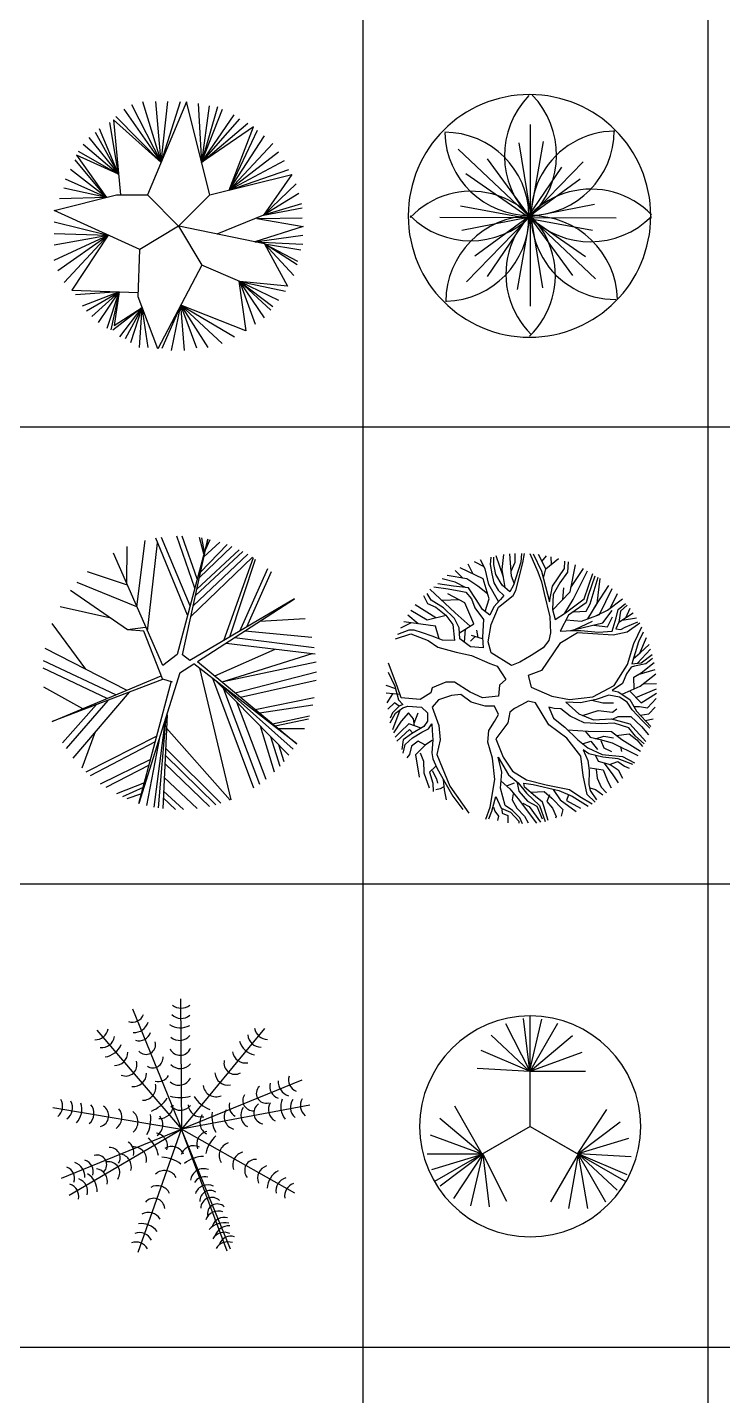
# Model space of a CAD drawing. Header units: inches. Extents: x 7658 to 73799, y 48 to 40262.
# Drawn here: x 19835 to 24008, y 25311 to 33521 of the extents above; entities that cross this region are included whole.
import ezdxf

# ---------------------------------------------------------------- set-up
doc = ezdxf.new("R2010")
doc.units = ezdxf.units.IN
doc.layers.add('www.cad-blocks.net', color=7, linetype='Continuous')

# ---------------------------------------------------------------- blocks, each defined once
blk = doc.blocks.new('A$C516926BB')
for p, q in [((10.4622, 38.5194), (10.4622, 0)), ((12.5317, 38.5194), (12.5317, 0)), ((0, 30.4302), (62.4121, 30.4302)), ((0, 27.6876), (62.4121, 27.6876)), ((0, 24.9084), (62.4121, 24.9084))]:
    blk.add_line(p, q)
blk = doc.blocks.new('A$C2DA70ACD')
at = {"color": 0}
for p, q in [((0.5298, 1.4943), (0.6414, 1.128)), ((0.7938, 1.4928), (0.5604, 0.9339)), ((0.6414, 1.128), (0.6099, 1.4943)), ((0.6414, 1.128), (0.6816, 1.4943)), ((0.6414, 1.128), (0.7589, 1.4943)), ((0.9339, 0.9339), (0.7938, 1.4928)), ((0.8648, 1.482), (0.8853, 1.128)), ((0.3694, 1.4053), (0.6414, 1.128)), ((0.4181, 1.4482), (0.6414, 1.128)), ((0.4639, 1.4759), (0.6414, 1.128)), ((0.9307, 1.4697), (0.8853, 1.128)), ((0.9794, 1.4636), (0.8853, 1.128)), ((0.8853, 1.128), (1.0109, 1.4482)), ((0.8853, 1.128), (1.0796, 1.4145)), ((0.3867, 1.058), (0.272, 1.3316)), ((0.3867, 1.058), (0.335, 1.3685)), ((0.3567, 1.3842), (0.398, 0.9339)), ((0.6414, 1.128), (0.3567, 1.3842)), ((0.8853, 1.128), (1.114, 1.3899)), ((0.8853, 1.128), (1.1627, 1.3654)), ((1.1973, 1.3435), (0.8853, 1.128)), ((1.051, 0.9633), (1.1973, 1.3435)), ((1.051, 0.9633), (1.22, 1.3225)), ((0.1746, 1.2396), (0.3867, 1.058)), ((0.209, 1.2795), (0.3867, 1.058)), ((0.2463, 1.3101), (0.3867, 1.058)), ((1.051, 0.9633), (1.2629, 1.2887)), ((1.3116, 1.2427), (1.051, 0.9633)), ((0.1337, 1.1736), (0.3145, 0.9192)), ((0.3867, 1.058), (0.1337, 1.1736)), ((0.1432, 1.1966), (0.3867, 1.058)), ((1.346, 1.1905), (1.051, 0.9633)), ((0.3145, 0.9192), (0.0973, 1.0862)), ((0.3145, 0.9192), (0.126, 1.1444)), ((1.3803, 1.1383), (1.051, 0.9633)), ((1.051, 0.9633), (1.409, 1.0862)), ((0.3145, 0.9192), (0.0687, 1.0279)), ((0.9339, 0.9339), (1.4268, 1.0575)), ((1.4268, 1.0575), (1.2572, 0.8131)), ((1.4519, 1.0003), (1.2572, 0.8131)), ((0, 0.8405), (0.3736, 0.9339)), ((0.3145, 0.9192), (0.0315, 0.9113)), ((0.3145, 0.9192), (0.0572, 0.9757)), ((0.3736, 0.9339), (0.5604, 0.9339)), ((0.5604, 0.9339), (0.7472, 0.7472)), ((0.7472, 0.7472), (0.9339, 0.9339)), ((1.4691, 0.942), (1.2572, 0.8131)), ((0.5137, 0.6071), (0, 0.8405)), ((1.4835, 0.8806), (1.2572, 0.8131)), ((1.2572, 0.8131), (1.4892, 0.8561)), ((0, 0.7732), (0.3247, 0.6929)), ((0.7472, 0.7472), (0.5137, 0.6071)), ((0.7472, 0.7472), (0.8872, 0.5137)), ((1.2629, 0.6413), (0.7479, 0.7459)), ((1.2572, 0.8131), (0.9759, 0.6996)), ((1.4943, 0.7456), (1.2049, 0.6531)), ((1.2154, 0.7922), (1.4943, 0.7456)), ((1.4892, 0.7947), (1.2228, 0.7916)), ((0, 0.7026), (0.3247, 0.6929)), ((0, 0.5431), (0.3247, 0.6929)), ((0, 0.6351), (0.3247, 0.6929)), ((0.0229, 0.4817), (0.3247, 0.6929)), ((0.0601, 0.408), (0.3247, 0.6929)), ((0.3247, 0.6929), (0.1061, 0.3634)), ((1.2049, 0.6531), (1.492, 0.6935)), ((0.504, 0.3221), (0.5137, 0.6071)), ((1.2049, 0.6531), (1.492, 0.6382)), ((1.2629, 0.6413), (1.4013, 0.3861)), ((1.4376, 0.451), (1.2629, 0.6413)), ((1.2629, 0.6413), (1.4605, 0.5369)), ((1.4576, 0.5154), (1.2629, 0.6413)), ((1.2629, 0.6413), (1.4806, 0.6044)), ((0.8872, 0.5137), (0.6222, 0.0105)), ((1.114, 0.4142), (0.8872, 0.5137)), ((1.1091, 0.4164), (1.1502, 0.1181)), ((1.114, 0.4142), (1.3889, 0.3559)), ((1.114, 0.4142), (1.346, 0.3037)), ((1.2629, 0.1963), (1.114, 0.4142)), ((1.114, 0.4142), (1.3116, 0.2639)), ((1.3001, 0.2424), (1.114, 0.4142)), ((1.2085, 0.1565), (1.114, 0.4142)), ((1.4013, 0.3861), (1.114, 0.4142)), ((0.1061, 0.3634), (0.5049, 0.3496)), ((0.3896, 0.3536), (0.1288, 0.3344)), ((0.3896, 0.3536), (0.1689, 0.2669)), ((0.1947, 0.2393), (0.3896, 0.3536)), ((0.2262, 0.2056), (0.3896, 0.3536)), ((0.2663, 0.1687), (0.3896, 0.3536)), ((0.3179, 0.135), (0.3896, 0.3536)), ((0.3896, 0.3536), (0.3408, 0.1258)), ((0.3896, 0.3536), (0.3608, 0.1503)), ((0.528, 0.2588), (0.3522, 0.1227)), ((0.3608, 0.1503), (0.528, 0.2588)), ((0.3952, 0.0828), (0.528, 0.2588)), ((0.528, 0.2588), (0.4267, 0.0706)), ((0.4611, 0.0491), (0.528, 0.2588)), ((0.6222, 0.0105), (0.504, 0.3221)), ((0.5126, 0.0184), (0.528, 0.2588)), ((0.5641, 0.0184), (0.528, 0.2588)), ((0.7601, 0.2724), (0.6472, 0.0123)), ((0.7045, 0), (0.7601, 0.2724)), ((0.8562, 0.0153), (0.7601, 0.2724)), ((0.7601, 0.2724), (0.9221, 0.0184)), ((0.7601, 0.2724), (1.0081, 0.0429)), ((0.7601, 0.2724), (1.0825, 0.0828)), ((1.1502, 0.1181), (0.7601, 0.2724)), ((0.7818, 0), (0.7601, 0.2724))]:
    blk.add_line(p, q, dxfattribs=at)
blk = doc.blocks.new('A$C05E5405C')
at = {"color": 0}
for p, q in [((0.7311, 1.2754), (0.7311, 0.1865)), ((0.8089, 1.1729), (0.6532, 0.2855)), ((0.6638, 1.1658), (0.8053, 0.2961)), ((0.2994, 1.1269), (1.1237, 0.3491)), ((0.4728, 1.0703), (0.9858, 0.3703)), ((0.349, 0.3315), (1.0495, 1.0527)), ((0.4763, 0.3633), (0.9221, 1.0208)), ((0.3454, 0.982), (1.0636, 0.4835)), ((0.3985, 0.487), (1.0318, 0.9501)), ((0.3136, 0.7875), (1.1061, 0.6426)), ((0.3207, 0.6426), (1.1167, 0.7981)), ((0.1898, 0.7203), (1.2476, 0.7168))]:
    blk.add_line(p, q, dxfattribs=at)
for centre, major_axis, start_param, end_param in [((0.7274, 0.7277), (-0.7278, 0), 3.141593, 9.424778), ((0.3748, 1.0933), (0.515, 0), 3.930952, 7.0549), ((1.0934, 1.0885), (-0.5161, 0), -0.773785, 2.35878), ((0.7274, 1.2397), (-0.5088, 0), 0.026617, 3.140816), ((1.2423, 0.731), (0.505, 0), 1.576497, 4.719641), ((0.2176, 0.7228), (0.5067, 0), -1.549001, 1.568387), ((0.3779, 0.3703), (-0.5047, 0), 2.335935, 5.523358), ((1.0949, 0.3787), (0.5092, 0), 0.773242, 3.933879), ((0.7407, 0.2126), (-0.5153, 0), 3.167621, 6.28265)]:
    blk.add_ellipse(centre, major_axis=major_axis, ratio=1, start_param=start_param, end_param=end_param, dxfattribs=at)
blk = doc.blocks.new('A$C4FA53466')
at = {"color": 0}
for p, q in [((0.5013, 1.3564), (0.505, 1.5777)), ((0.5628, 1.2161), (0.6118, 1.6137)), ((0.6268, 1.0702), (0.6865, 1.601)), ((0.8666, 1.166), (0.6755, 1.6277)), ((0.8817, 1.2226), (0.7093, 1.6331)), ((0.9097, 1.3284), (0.8016, 1.6404)), ((0.988, 1.623), (0.8042, 0.931)), ((0.9245, 1.384), (0.8342, 1.6404)), ((0.8362, 0.9275), (0.988, 1.623)), ((0.9377, 1.3926), (1.1319, 1.579)), ((0.9645, 1.5345), (0.9385, 1.632)), ((0.9447, 1.4249), (1.1039, 1.5899)), ((0.9673, 1.5451), (0.9524, 1.6298)), ((0.9649, 1.5171), (1.0595, 1.6048)), ((0.9741, 1.5593), (1.0023, 1.6201)), ((0.7172, 0.8643), (0.4219, 1.5375)), ((0.8867, 1.1589), (1.2558, 1.5153)), ((0.9006, 1.2226), (1.2277, 1.5321)), ((0.9139, 1.2835), (1.1973, 1.5487)), ((0.9225, 1.3229), (1.1764, 1.5591)), ((1.0845, 1.0149), (1.2617, 1.5115)), ((1.121, 1.0365), (1.2745, 1.5032)), ((0.5055, 1.3469), (0.2664, 1.4257)), ((1.1798, 1.0711), (1.349, 1.4472)), ((1.2222, 1.0961), (1.3705, 1.4284)), ((0.5061, 1.0787), (0.1648, 1.314)), ((0.5623, 1.2173), (0.2047, 1.3628)), ((1.5091, 1.2653), (0.8793, 0.8939)), ((0.9263, 0.8888), (1.5091, 1.2653)), ((0.4057, 1.148), (0.1021, 1.2173)), ((0.2553, 0.8414), (0.0549, 1.1164)), ((0.6141, 1.0922), (0.5061, 1.0787)), ((0.604, 1.0694), (0.5061, 1.0787)), ((0.7151, 0.7841), (0.604, 1.0694)), ((1.211, 1.0727), (1.6121, 1.0338)), ((1.3004, 1.1305), (1.5725, 1.1469)), ((1.0974, 0.9993), (1.6325, 0.9337)), ((1.1478, 1.0319), (1.6263, 0.9718)), ((0.5009, 0.7159), (0.0125, 0.9654)), ((0.8042, 0.931), (0.7172, 0.8643)), ((0.8793, 0.8939), (0.8362, 0.9275)), ((1.0302, 0.8024), (1.3925, 0.9632)), ((1.0734, 0.7666), (1.6136, 0.9361)), ((0.3837, 0.6668), (0, 0.8482)), ((0.4355, 0.6885), (0.0026, 0.8917)), ((0.82, 0.8201), (0.9042, 0.8745)), ((1.5213, 0.3944), (0.9042, 0.8745)), ((0.9263, 0.8888), (1.5213, 0.3944)), ((0.9382, 0.8481), (1.126, 0.0589)), ((1.0808, 0.7689), (1.6377, 0.8861)), ((1.1527, 0.7007), (1.6404, 0.8262)), ((0.0532, 0.5282), (0.7078, 0.8027)), ((0.7164, 0.7807), (0.0532, 0.5282)), ((0.82, 0.8201), (0.575, 0.0371)), ((0.575, 0.0371), (0.7694, 0.7725)), ((0.7151, 0.7841), (0.7749, 0.7672)), ((1.0156, 0.7879), (1.2631, 0.1296)), ((1.0397, 0.7691), (1.4751, 0.3263)), ((1.0597, 0.7536), (1.5004, 0.3617)), ((1.1845, 0.6742), (1.6392, 0.7758)), ((0.2371, 0.6053), (0.0039, 0.7351)), ((0.5158, 0.7043), (0.1785, 0.3086)), ((1.0828, 0.7253), (1.2979, 0.1533)), ((1.2729, 0.6008), (1.6268, 0.6716)), ((0.3209, 0.6301), (0.1152, 0.4001)), ((0.387, 0.6553), (0.137, 0.3655)), ((1.161, 0.6458), (1.3354, 0.1818)), ((1.2979, 0.58), (1.6178, 0.6291)), ((0.732, 0.5388), (0.6639, 0.0147)), ((0.7367, 0.554), (0.6909, 0.0099)), ((0.7441, 0.5689), (0.7174, 0.0061)), ((1.3012, 0.5032), (1.3863, 0.2265)), ((1.3763, 0.5149), (1.5988, 0.5621)), ((1.3923, 0.5016), (1.593, 0.5453)), ((0.3129, 0.4662), (0.232, 0.2479)), ((0.6816, 0.4403), (0.2553, 0.2249)), ((0.701, 0.4399), (0.621, 0.0242)), ((0.7402, 0.4881), (1.1215, 0.0571)), ((1.3652, 0.4381), (1.4199, 0.2605)), ((1.4116, 0.4856), (1.5692, 0.4859)), ((0.6727, 0.4066), (0.2812, 0.2014)), ((0.7346, 0.369), (1.0666, 0.0376)), ((1.4126, 0.3898), (1.4441, 0.2876)), ((0.6448, 0.301), (0.3425, 0.1529)), ((0.6357, 0.2667), (0.3752, 0.1332)), ((0.7302, 0.2766), (0.9977, 0.0192)), ((0.7326, 0.3261), (1.0368, 0.0289)), ((0.7262, 0.1915), (0.9243, 0.0064)), ((0.6077, 0.1608), (0.4392, 0.0934)), ((0.6004, 0.1332), (0.4752, 0.0757)), ((0.5902, 0.0944), (0.5012, 0.0641)), ((0.7223, 0.1106), (0.8424, 0)), ((0.7204, 0.0704), (0.7935, 0.0001))]:
    blk.add_line(p, q, dxfattribs=at)
blk = doc.blocks.new('A$C35784BE2')
at = {"color": 0}
for p, q in [((0.588, 1.5414), (0.5304, 1.5729)), ((0.5939, 1.5297), (0.5662, 1.5851)), ((0.6281, 1.5997), (0.6249, 1.5563)), ((0.6467, 1.5563), (0.6467, 1.5997)), ((0.7039, 1.4804), (0.6611, 1.609)), ((0.6965, 1.5263), (0.7054, 1.6161)), ((0.7525, 1.4863), (0.7431, 1.6201)), ((0.7504, 1.5164), (0.7743, 1.5696)), ((0.7743, 1.5696), (0.7743, 1.6222)), ((0.7774, 1.3997), (0.8209, 1.5663)), ((0.8085, 1.5696), (0.7929, 1.5197)), ((0.8116, 1.623), (0.8085, 1.5696)), ((0.8209, 1.5663), (0.8304, 1.6228)), ((0.8617, 1.6214), (0.9111, 1.513)), ((0.8831, 1.6196), (0.9329, 1.5163)), ((0.9578, 1.5297), (0.9135, 1.6166)), ((0.935, 1.5743), (0.9632, 1.6087)), ((0.9578, 1.5297), (1.0351, 1.5915)), ((0.9917, 1.5568), (0.9912, 1.6028)), ((1.0698, 1.533), (1.0729, 1.5763)), ((1.0915, 1.573), (1.0885, 1.5097)), ((0.485, 1.4697), (0.3662, 1.4901)), ((0.4597, 1.474), (0.4148, 1.5195)), ((0.5814, 1.4697), (0.4447, 1.5355)), ((0.523, 1.4978), (0.4921, 1.5576)), ((0.6157, 1.4364), (0.5939, 1.5297)), ((0.6249, 1.5563), (0.6343, 1.4996)), ((0.6343, 1.4996), (0.6467, 1.4463)), ((0.6592, 1.4963), (0.6467, 1.5563)), ((0.6965, 1.433), (0.6592, 1.4963)), ((0.7138, 1.4182), (0.6965, 1.5263)), ((0.7685, 1.4442), (0.7525, 1.4863)), ((0.7929, 1.5197), (0.7649, 1.433)), ((0.9111, 1.513), (0.9329, 1.453)), ((0.9329, 1.5163), (0.9796, 1.333)), ((0.9434, 1.475), (0.9578, 1.5297)), ((0.9982, 1.4264), (1.0698, 1.533)), ((1.0885, 1.5097), (1.0418, 1.4463)), ((1.1039, 1.393), (1.1373, 1.5547)), ((1.1089, 1.4172), (1.1847, 1.532)), ((1.1227, 1.3464), (1.2092, 1.5187)), ((1.188, 1.3497), (1.2409, 1.503)), ((1.2533, 1.4863), (1.2128, 1.3697)), ((1.2253, 1.3197), (1.2714, 1.48)), ((0.4135, 1.2663), (0.262, 1.4088)), ((0.2859, 1.423), (0.373, 1.4097)), ((0.4041, 1.4264), (0.3108, 1.4397)), ((0.4135, 1.4497), (0.3365, 1.4696)), ((0.373, 1.4097), (0.4477, 1.3964)), ((0.4943, 1.4163), (0.4041, 1.4264)), ((0.4759, 1.4184), (0.4135, 1.4497)), ((0.4477, 1.3964), (0.4788, 1.3897)), ((0.5503, 1.4264), (0.485, 1.4697)), ((0.541, 1.3464), (0.4943, 1.4163)), ((0.609, 1.3809), (0.5503, 1.4264)), ((0.6187, 1.3497), (0.5814, 1.4697)), ((0.6749, 1.3332), (0.6157, 1.4364)), ((0.6467, 1.4463), (0.6716, 1.403)), ((0.6716, 1.403), (0.7058, 1.3697)), ((0.7432, 1.393), (0.6965, 1.433)), ((0.7649, 1.433), (0.7432, 1.393)), ((0.7619, 1.3697), (0.7774, 1.3997)), ((0.9329, 1.453), (0.9485, 1.383)), ((0.9796, 1.333), (0.9982, 1.4264)), ((1.0418, 1.4463), (1.0014, 1.3763)), ((1.0597, 1.3463), (1.0667, 1.4163)), ((1.2579, 1.3099), (1.3373, 1.4294)), ((1.2657, 1.323), (1.2838, 1.4712)), ((1.2813, 1.2564), (1.356, 1.4131)), ((0.2977, 1.2356), (0.1743, 1.3143)), ((0.2237, 1.3697), (0.2486, 1.323)), ((0.2704, 1.3431), (0.2455, 1.383)), ((0.2486, 1.323), (0.2983, 1.2997)), ((0.345, 1.2964), (0.2704, 1.3431)), ((0.4377, 1.3445), (0.3355, 1.3396)), ((0.4725, 1.3264), (0.3699, 1.3797)), ((0.5254, 1.1997), (0.4725, 1.3264)), ((0.4788, 1.3897), (0.513, 1.3497)), ((0.513, 1.3497), (0.5316, 1.2964)), ((0.5783, 1.2864), (0.541, 1.3464)), ((0.5949, 1.2737), (0.6187, 1.3497)), ((0.6872, 1.3464), (0.6467, 1.3031)), ((0.6748, 1.2997), (0.7619, 1.3697)), ((0.7058, 1.3697), (0.6872, 1.3464)), ((0.9485, 1.383), (0.9827, 1.243)), ((1.0014, 1.3763), (0.9982, 1.2864)), ((0.9992, 1.2825), (1.1039, 1.393)), ((1.0729, 1.2644), (1.1227, 1.3464)), ((1.076, 1.2663), (1.188, 1.3497)), ((1.2004, 1.3264), (1.0947, 1.253)), ((1.2128, 1.3697), (1.2004, 1.3264)), ((1.2004, 1.2764), (1.2253, 1.3197)), ((1.2107, 1.2305), (1.2657, 1.323)), ((1.328, 1.283), (1.4187, 1.3496)), ((1.346, 1.2962), (1.3889, 1.3815)), ((1.3933, 1.2864), (1.4368, 1.323)), ((0.1928, 1.2008), (0.1292, 1.2512)), ((0.2455, 1.2231), (0.1482, 1.2793)), ((0.3595, 1.2503), (0.2455, 1.2231)), ((0.2983, 1.2997), (0.3574, 1.253)), ((0.4103, 1.2331), (0.345, 1.2964)), ((0.3574, 1.253), (0.401, 1.1964)), ((0.4383, 1.1764), (0.4103, 1.2331)), ((0.5045, 1.1867), (0.4135, 1.2663)), ((0.5316, 1.2964), (0.5845, 1.2264)), ((0.6219, 1.253), (0.5783, 1.2864)), ((0.6467, 1.3031), (0.6219, 1.253)), ((0.6312, 1.1964), (0.6748, 1.2997)), ((0.9827, 1.243), (0.9858, 1.1464)), ((0.9982, 1.2864), (1.0138, 1.2264)), ((1.0138, 1.2264), (1.076, 1.2663)), ((1.0947, 1.253), (1.0449, 1.1564)), ((1.1234, 1.273), (1.2004, 1.2764)), ((1.1724, 1.2164), (1.2813, 1.2564)), ((1.2464, 1.2905), (1.2579, 1.3099)), ((1.2616, 1.2492), (1.328, 1.283)), ((1.2999, 1.2064), (1.3559, 1.2797)), ((1.328, 1.183), (1.359, 1.243)), ((1.3559, 1.1564), (1.3808, 1.2364)), ((1.3808, 1.2364), (1.3933, 1.2864)), ((1.4057, 1.2764), (1.3964, 1.2097)), ((1.3964, 1.2097), (1.4834, 1.2663)), ((1.4461, 1.313), (1.4057, 1.2764)), ((1.4169, 1.2231), (1.5032, 1.2356)), ((1.4385, 1.2371), (1.4635, 1.2944)), ((0.1366, 1.1631), (0.0682, 1.1364)), ((0.1501, 1.2068), (0.0858, 1.1751)), ((0.2953, 1.1864), (0.1061, 1.213)), ((0.1677, 1.1631), (0.1366, 1.1631)), ((0.2175, 1.1464), (0.1677, 1.1631)), ((0.3186, 1.1106), (0.2953, 1.1864)), ((0.401, 1.1964), (0.4103, 1.0998)), ((0.4415, 1.1098), (0.4383, 1.1764)), ((0.4397, 1.1465), (0.5254, 1.1997)), ((0.4695, 1.0898), (0.4761, 1.169)), ((0.5528, 1.1177), (0.5441, 1.1631)), ((0.5845, 1.2264), (0.5783, 1.1197)), ((0.6125, 1.0931), (0.6312, 1.1964)), ((1.0449, 1.1564), (1.1164, 1.1597)), ((1.0798, 1.2242), (1.1724, 1.2164)), ((1.107, 1.1593), (1.2999, 1.2064)), ((1.1164, 1.1597), (1.1693, 1.1597)), ((1.1322, 1.1655), (1.2377, 1.2164)), ((1.1693, 1.1597), (1.2751, 1.1497)), ((1.2455, 1.1931), (1.328, 1.183)), ((1.2751, 1.1497), (1.3559, 1.1564)), ((1.4461, 1.1497), (1.3622, 1.1331)), ((1.3964, 1.2097), (1.3777, 1.1697)), ((1.3777, 1.1697), (1.4088, 1.1664)), ((1.4088, 1.1664), (1.4337, 1.1798)), ((1.4337, 1.1798), (1.5114, 1.213)), ((1.5218, 1.2035), (1.4461, 1.1497)), ((1.4866, 1.0831), (1.5335, 1.1815)), ((1.5426, 1.1497), (1.5146, 1.0931)), ((0.0568, 1.1102), (0.1491, 1.1398)), ((0.1491, 1.1398), (0.2517, 1.0998)), ((0.2766, 1.1264), (0.2175, 1.1464)), ((0.2517, 1.0998), (0.3108, 1.0597)), ((0.3388, 1.103), (0.2766, 1.1264)), ((0.4103, 1.0998), (0.3388, 1.103)), ((0.5068, 1.0631), (0.4415, 1.1098)), ((0.5338, 1.1234), (0.5068, 1.0964)), ((0.5788, 1.1098), (0.513, 1.1297)), ((0.5783, 1.1197), (0.5814, 1.0564)), ((0.6312, 1.0264), (0.6125, 1.0931)), ((1.0418, 1.0831), (0.9329, 0.9198)), ((0.9764, 1.0998), (0.9423, 1.0564)), ((0.9858, 1.1464), (0.9764, 1.0998)), ((1.1475, 1.1464), (1.0418, 1.0831)), ((1.2409, 1.1398), (1.1475, 1.1464)), ((1.3622, 1.1331), (1.2409, 1.1398)), ((1.4493, 0.9564), (1.4866, 1.0831)), ((1.5146, 1.0931), (1.4741, 0.9598)), ((1.5223, 1.0249), (1.5628, 1.1178)), ((1.5239, 1.0264), (1.5785, 1.076)), ((0.3108, 1.0597), (0.4197, 1.0298)), ((0.4197, 1.0298), (0.513, 1.0097)), ((0.5814, 1.0564), (0.5068, 1.0631)), ((0.513, 1.0097), (0.6219, 0.9631)), ((0.7525, 0.9498), (0.6312, 1.0264)), ((0.8707, 1.0097), (0.8023, 0.9698)), ((0.9423, 1.0564), (0.8707, 1.0097)), ((1.4831, 0.9893), (1.5239, 1.0264)), ((1.5091, 0.9639), (1.5872, 1.0491)), ((1.5301, 0.9664), (1.5955, 1.0165)), ((1.5985, 0.9931), (1.5581, 0.9598)), ((0.0122, 0.9098), (0.0526, 0.8265)), ((0.0651, 0.8265), (0.0143, 0.9645)), ((0.6219, 0.9631), (0.6654, 0.9465)), ((0.6654, 0.9465), (0.7183, 0.8665)), ((0.8023, 0.9698), (0.7525, 0.9498)), ((0.9329, 0.9198), (0.852, 0.8898)), ((1.3684, 0.8298), (1.4493, 0.9564)), ((1.471, 0.9397), (1.443, 0.8998)), ((1.4897, 0.9465), (1.471, 0.9397)), ((1.4741, 0.9598), (1.5301, 0.9664)), ((1.4866, 0.8798), (1.5301, 0.9065)), ((1.5581, 0.9598), (1.4897, 0.9465)), ((1.5129, 0.8959), (1.6147, 0.9261)), ((1.5301, 0.9065), (1.6076, 0.9679)), ((0.0571, 0.8093), (0, 0.83)), ((0.0526, 0.8265), (0.0744, 0.7432)), ((0.09, 0.7565), (0.0651, 0.8265)), ((0.3574, 0.8498), (0.2766, 0.8164)), ((0.4103, 0.8498), (0.3574, 0.8498)), ((0.5036, 0.7898), (0.4103, 0.8498)), ((0.681, 0.8331), (0.6748, 0.7665)), ((0.7183, 0.8665), (0.681, 0.8331)), ((0.852, 0.8898), (0.8707, 0.8198)), ((1.2409, 0.7631), (1.3684, 0.8298)), ((1.4181, 0.8431), (1.3559, 0.7998)), ((1.4164, 0.7773), (1.5239, 0.8265)), ((1.443, 0.8998), (1.4181, 0.8431)), ((1.488, 0.81), (1.4866, 0.8798)), ((1.5239, 0.8265), (1.6179, 0.9002)), ((1.5425, 0.8411), (1.6222, 0.843)), ((0.0833, 0.7752), (0.0003, 0.7832)), ((0.0374, 0.7796), (0.0043, 0.726)), ((0.0744, 0.7432), (0.0993, 0.7165)), ((0.205, 0.7465), (0.09, 0.7565)), ((0.2673, 0.7865), (0.205, 0.7465)), ((0.2766, 0.8164), (0.2673, 0.7865)), ((0.3139, 0.7432), (0.2766, 0.6998)), ((0.3917, 0.7698), (0.3139, 0.7432)), ((0.4477, 0.7765), (0.3917, 0.7698)), ((0.5099, 0.7299), (0.4477, 0.7765)), ((0.5783, 0.7565), (0.5036, 0.7898)), ((0.6748, 0.7665), (0.5783, 0.7565)), ((0.8707, 0.8198), (0.9951, 0.7665)), ((0.9951, 0.7665), (1.1009, 0.7465)), ((1.1009, 0.7465), (1.2409, 0.7631)), ((1.2595, 0.7465), (1.1662, 0.7265)), ((1.2353, 0.7413), (1.2999, 0.7265)), ((1.3372, 0.7731), (1.2595, 0.7465)), ((1.3995, 0.7598), (1.3372, 0.7731)), ((1.3559, 0.7998), (1.3933, 0.7931)), ((1.3933, 0.7931), (1.4617, 0.7465)), ((1.4461, 0.7299), (1.3995, 0.7598)), ((1.4598, 0.7972), (1.5301, 0.7265)), ((1.4617, 0.7465), (1.5021, 0.6765)), ((1.498, 0.7588), (1.6228, 0.8098)), ((1.5301, 0.7265), (1.6223, 0.7834)), ((1.5675, 0.6965), (1.6207, 0.7529)), ((0.0495, 0.7265), (0.0093, 0.6875)), ((0.0371, 0.6665), (0.0246, 0.6332)), ((0.0246, 0.6065), (0.0558, 0.6632)), ((0.0775, 0.7065), (0.0371, 0.6665)), ((0.0814, 0.6828), (0.0383, 0.5646)), ((0.0774, 0.7064), (0.0495, 0.7265)), ((0.0558, 0.6632), (0.0993, 0.6965)), ((0.0993, 0.7165), (0.0775, 0.7065)), ((0.1335, 0.6665), (0.09, 0.6165)), ((0.0993, 0.6965), (0.1304, 0.7065)), ((0.1304, 0.7065), (0.2112, 0.6998)), ((0.1646, 0.6298), (0.1335, 0.6665)), ((0.1681, 0.6037), (0.1926, 0.6665)), ((0.2112, 0.6998), (0.2486, 0.6665)), ((0.2486, 0.6665), (0.2486, 0.6165)), ((0.2766, 0.6998), (0.317, 0.5899)), ((0.5939, 0.7065), (0.5099, 0.7299)), ((0.6498, 0.7065), (0.5939, 0.7065)), ((0.6748, 0.6565), (0.6498, 0.7065)), ((0.7432, 0.6698), (0.7307, 0.6065)), ((0.7711, 0.6931), (0.7432, 0.6698)), ((0.8116, 0.7132), (0.7711, 0.6931)), ((0.852, 0.7365), (0.8116, 0.7132)), ((0.8956, 0.7265), (0.852, 0.7365)), ((0.9764, 0.5932), (0.8956, 0.7265)), ((0.9764, 0.6998), (1.0044, 0.6332)), ((1.0076, 0.6931), (0.9764, 0.6998)), ((1.048, 0.6898), (1.0076, 0.6931)), ((1.1039, 0.6465), (1.048, 0.6898)), ((1.0791, 0.7299), (1.1568, 0.6599)), ((1.1662, 0.7265), (1.0791, 0.7299)), ((1.1568, 0.6599), (1.2439, 0.6232)), ((1.1792, 0.6504), (1.2719, 0.6798)), ((1.2719, 0.6798), (1.359, 0.6698)), ((1.2999, 0.7265), (1.3652, 0.7265)), ((1.359, 0.6698), (1.3839, 0.6898)), ((1.4772, 0.6832), (1.4461, 0.7299)), ((1.5363, 0.6199), (1.4772, 0.6832)), ((1.486, 0.7044), (1.5208, 0.7032)), ((1.5021, 0.6765), (1.5892, 0.5832)), ((1.5208, 0.7032), (1.5675, 0.6965)), ((1.5251, 0.6518), (1.5768, 0.6599)), ((1.5768, 0.6599), (1.6151, 0.7001)), ((0.09, 0.6165), (0.0445, 0.5459)), ((0.1366, 0.5998), (0.0837, 0.5499)), ((0.2108, 0.5739), (0.1366, 0.5998)), ((0.2268, 0.5832), (0.1522, 0.5399)), ((0.1702, 0.5881), (0.1646, 0.6298)), ((0.2486, 0.6165), (0.2268, 0.5832)), ((0.2548, 0.5698), (0.2735, 0.5998)), ((0.2735, 0.5998), (0.2766, 0.5598)), ((0.317, 0.5899), (0.3233, 0.5032)), ((0.6157, 0.5598), (0.6498, 0.6132)), ((0.6498, 0.6132), (0.6748, 0.6565)), ((0.7307, 0.6065), (0.6592, 0.5099)), ((1.0853, 0.5132), (0.9764, 0.5932)), ((1.0044, 0.6332), (1.0729, 0.5799)), ((1.0729, 0.5799), (1.1506, 0.5032)), ((1.188, 0.6065), (1.1039, 0.6465)), ((1.2937, 0.5998), (1.188, 0.6065)), ((1.2439, 0.6232), (1.3528, 0.6298)), ((1.3684, 0.6032), (1.2937, 0.5998)), ((1.3528, 0.6298), (1.4617, 0.5998)), ((1.3586, 0.6282), (1.3933, 0.6432)), ((1.4555, 0.5765), (1.3684, 0.6032)), ((1.3933, 0.6432), (1.4679, 0.6432)), ((1.4959, 0.5265), (1.4555, 0.5765)), ((1.4617, 0.5998), (1.5581, 0.4932)), ((1.4679, 0.6432), (1.5332, 0.5832)), ((1.5332, 0.5832), (1.5739, 0.5341)), ((1.583, 0.5732), (1.5363, 0.6199)), ((1.5548, 0.6201), (1.6025, 0.631)), ((0.0837, 0.5499), (0.0542, 0.5193)), ((0.1397, 0.5665), (0.0639, 0.4954)), ((0.1024, 0.5032), (0.0931, 0.4465)), ((0.1522, 0.5399), (0.1024, 0.5032)), ((0.1149, 0.4765), (0.1584, 0.5165)), ((0.1597, 0.5442), (0.1397, 0.5665)), ((0.1926, 0.4966), (0.1522, 0.4665)), ((0.1584, 0.5165), (0.2144, 0.5499)), ((0.233, 0.4732), (0.1926, 0.4966)), ((0.2144, 0.5499), (0.2548, 0.5698)), ((0.2766, 0.4999), (0.2362, 0.4732)), ((0.2797, 0.5032), (0.2735, 0.4266)), ((0.2766, 0.5598), (0.2797, 0.5032)), ((0.3233, 0.5032), (0.3046, 0.4166)), ((0.6094, 0.4898), (0.6157, 0.5598)), ((0.6592, 0.5099), (0.7027, 0.3999)), ((1.1693, 0.4065), (1.0853, 0.5132)), ((1.0885, 0.5632), (1.2128, 0.5565)), ((1.1506, 0.5032), (1.2097, 0.4566)), ((1.1786, 0.4799), (1.2284, 0.4966)), ((1.1942, 0.5565), (1.2253, 0.5199)), ((1.2128, 0.5565), (1.3528, 0.5532)), ((1.2253, 0.5199), (1.2844, 0.5065)), ((1.2284, 0.4966), (1.2689, 0.4465)), ((1.2564, 0.5099), (1.3062, 0.5265)), ((1.2844, 0.5065), (1.3559, 0.4865)), ((1.2875, 0.4999), (1.3062, 0.4566)), ((1.3062, 0.5265), (1.3652, 0.5165)), ((1.3528, 0.5532), (1.4151, 0.5065)), ((1.3808, 0.5298), (1.4586, 0.5399)), ((1.4151, 0.5065), (1.527, 0.4365)), ((1.4586, 0.5399), (1.5052, 0.5032)), ((1.5488, 0.4799), (1.4959, 0.5265)), ((1.5052, 0.5032), (1.5394, 0.4632)), ((0.1024, 0.4232), (0.1149, 0.4765)), ((0.1397, 0.4166), (0.1242, 0.3965)), ((0.1522, 0.4665), (0.1397, 0.4166)), ((0.2362, 0.4732), (0.177, 0.4132)), ((0.177, 0.4132), (0.1988, 0.2799)), ((0.205, 0.4266), (0.2237, 0.3766)), ((0.2735, 0.4266), (0.2797, 0.3899)), ((0.3046, 0.4166), (0.3824, 0.2266)), ((0.6374, 0.3932), (0.6094, 0.4898)), ((1.1818, 0.4432), (1.2097, 0.3799)), ((1.216, 0.4198), (1.1818, 0.4432)), ((1.2097, 0.4566), (1.2968, 0.4166)), ((1.2999, 0.3999), (1.216, 0.4198)), ((1.2968, 0.4166), (1.4181, 0.4032)), ((1.3062, 0.4566), (1.3528, 0.4332)), ((1.3559, 0.4865), (1.5114, 0.4099)), ((1.4057, 0.4632), (1.4119, 0.4332)), ((0.2237, 0.3766), (0.2268, 0.3066)), ((0.2953, 0.3432), (0.2611, 0.3099)), ((0.2797, 0.3899), (0.3046, 0.3366)), ((0.3046, 0.3366), (0.3512, 0.2499)), ((0.653, 0.2666), (0.6374, 0.3932)), ((0.6716, 0.3999), (0.7338, 0.2933)), ((0.6934, 0.3099), (0.6716, 0.3999)), ((0.7027, 0.3999), (0.7587, 0.3166)), ((1.1818, 0.2899), (1.1693, 0.4065)), ((1.2097, 0.3799), (1.2191, 0.3199)), ((1.2253, 0.3366), (1.303, 0.3232)), ((1.2564, 0.4099), (1.2719, 0.3766)), ((1.2719, 0.3766), (1.3435, 0.3566)), ((1.3933, 0.3899), (1.2999, 0.3999)), ((1.3062, 0.3665), (1.3559, 0.2999)), ((1.3404, 0.3566), (1.3901, 0.3732)), ((1.3435, 0.3566), (1.3933, 0.3232)), ((1.3901, 0.3732), (1.4305, 0.3466)), ((1.4804, 0.3566), (1.3933, 0.3899)), ((1.4181, 0.4032), (1.4897, 0.3665)), ((1.4305, 0.3466), (1.4586, 0.3333)), ((0.2268, 0.3066), (0.2579, 0.2166)), ((0.2611, 0.3099), (0.2797, 0.2432)), ((0.2766, 0.3199), (0.3015, 0.2699)), ((0.3015, 0.2699), (0.3077, 0.2432)), ((0.3419, 0.2666), (0.3482, 0.2032)), ((0.3512, 0.2499), (0.401, 0.1666)), ((0.6249, 0.1), (0.653, 0.2666)), ((0.6872, 0.2133), (0.6934, 0.3099)), ((0.6903, 0.2565), (0.7432, 0.2099)), ((0.7276, 0.2299), (0.7711, 0.2466)), ((0.7338, 0.2933), (0.7929, 0.2466)), ((0.7587, 0.3166), (0.8427, 0.2633)), ((0.7867, 0.2466), (0.7961, 0.1966)), ((0.7929, 0.2466), (0.8427, 0.1833)), ((0.8427, 0.2633), (0.9609, 0.2332)), ((1.2066, 0.1766), (1.1818, 0.2899)), ((1.2191, 0.3199), (1.216, 0.2366)), ((1.2595, 0.3265), (1.2657, 0.2732)), ((1.2657, 0.2732), (1.2906, 0.2199)), ((1.303, 0.3232), (1.331, 0.2533)), ((1.331, 0.2533), (1.3497, 0.2166)), ((1.3559, 0.2999), (1.3933, 0.2466)), ((1.3933, 0.3232), (1.4181, 0.2732)), ((0.2797, 0.2432), (0.2828, 0.1933)), ((0.3233, 0.2099), (0.2983, 0.2032)), ((0.3419, 0.2199), (0.3233, 0.2099)), ((0.3482, 0.2032), (0.3606, 0.1433)), ((0.3824, 0.2266), (0.4965, 0.0636)), ((0.401, 0.1666), (0.4601, 0.0866)), ((0.7152, 0.1099), (0.6872, 0.2133)), ((0.7432, 0.2099), (0.7929, 0.1499)), ((0.7619, 0.1799), (0.7556, 0.1433)), ((0.7961, 0.1966), (0.8489, 0.1366)), ((0.8272, 0.2432), (0.8831, 0.2366)), ((0.8302, 0.2199), (0.8272, 0.2432)), ((0.8956, 0.1632), (0.8302, 0.2199)), ((0.8427, 0.1833), (0.9205, 0.1099)), ((0.8676, 0.1899), (0.9485, 0.1933)), ((0.8831, 0.2366), (1.0356, 0.1999)), ((0.9485, 0.1933), (0.9951, 0.1533)), ((0.9609, 0.2332), (1.1009, 0.2066)), ((0.9796, 0.1732), (0.964, 0.1332)), ((1.0014, 0.2066), (1.0449, 0.1433)), ((1.0356, 0.1999), (1.1164, 0.1666)), ((1.0947, 0.1732), (1.0822, 0.1399)), ((1.1009, 0.2066), (1.1631, 0.1632)), ((1.1164, 0.1666), (1.2128, 0.1066)), ((1.2535, 0.131), (1.2066, 0.1766)), ((1.216, 0.2366), (1.2253, 0.1999)), ((1.2222, 0.2166), (1.2564, 0.2066)), ((1.2253, 0.1999), (1.2626, 0.1433)), ((1.2564, 0.2066), (1.2999, 0.1732)), ((1.2906, 0.2199), (1.3217, 0.1866)), ((0.5975, 0.0287), (0.6249, 0.1)), ((0.6343, 0.0766), (0.6592, 0.1632)), ((0.6436, 0.1), (0.653, 0.0766)), ((0.6592, 0.1632), (0.6903, 0.0932)), ((0.6903, 0.0932), (0.7463, 0.0699)), ((0.6934, 0.0866), (0.6965, 0.0633)), ((0.7587, 0.0799), (0.7152, 0.1099)), ((0.7556, 0.1433), (0.7836, 0.0932)), ((0.7836, 0.0932), (0.8302, 0.0466)), ((0.7929, 0.1499), (0.9018, 0.0033)), ((0.8209, 0.1233), (0.8582, 0.1033)), ((0.8489, 0.1366), (0.9049, 0.1066)), ((0.8582, 0.1033), (0.9267, 0.0099)), ((0.9391, 0.13), (0.8956, 0.1632)), ((0.9049, 0.1066), (0.936, 0.03)), ((0.9205, 0.1099), (0.9547, 0.0133)), ((0.9453, 0.1066), (0.9391, 0.13)), ((0.9733, 0.02), (0.9453, 0.1066)), ((0.964, 0.1332), (0.9982, 0.0932)), ((0.9951, 0.1533), (1.0604, 0.0866)), ((0.9982, 0.0932), (1.02, 0.0433)), ((1.0449, 0.1433), (1.1413, 0.0733)), ((1.0604, 0.0866), (1.0511, 0.0466)), ((1.0822, 0.1399), (1.1662, 0.0932)), ((1.1631, 0.1632), (1.2364, 0.1203)), ((0.6157, 0.03), (0.6343, 0.0766)), ((0.653, 0.0766), (0.6748, 0.0466)), ((0.6748, 0.0466), (0.6685, 0.02)), ((0.6965, 0.0633), (0.7307, 0.0499)), ((0.7307, 0.0499), (0.7307, 0.0067)), ((0.7463, 0.0699), (0.7961, 0.0166)), ((0.8023, 0.0366), (0.7587, 0.0799)), ((0.7961, 0.0166), (0.7961, 0.0033)), ((0.8178, 0), (0.8023, 0.0366)), ((0.8302, 0.0466), (0.852, 0.0067)), ((1.02, 0.0433), (1.0169, 0.0333))]:
    blk.add_line(p, q, dxfattribs=at)
blk = doc.blocks.new('A$C43D5401F')
at = {"color": 0}
for p, q in [((0.7644, 1.5196), (0.7715, 0.7374)), ((0.4772, 1.4584), (0.7738, 0.7339)), ((0.2633, 1.332), (0.7715, 0.7374)), ((1.2688, 1.3412), (0.7715, 0.7374)), ((1.4925, 1.0317), (0.768, 0.7351)), ((0, 0.8662), (0.7715, 0.7374)), ((1.5405, 0.8802), (0.7715, 0.7374)), ((0.0505, 0.4431), (0.7751, 0.7397)), ((1.0658, 0.0164), (0.7692, 0.741)), ((0.0977, 0.3402), (0.7715, 0.7374)), ((0.5107, 0), (0.7715, 0.7374)), ((1.0457, 0.0049), (0.7715, 0.7374)), ((1.4524, 0.3525), (0.7715, 0.7374))]:
    blk.add_line(p, q, dxfattribs=at)
for centre, major_axis, start_param, end_param in [((0.7691, 1.5438), (-0.057, 0.057), 1.659085, 3.053304), ((0.4765, 1.4506), (0.0503, 0.0503), 3.600559, 5.137649), ((0.7693, 1.482), (0.0566, 0.0566), 3.140463, 4.626676), ((0.2513, 1.3536), (-0.057, 0.057), 2.357217, 3.751435), ((0.4847, 1.4092), (-0.0651, 0.0651), 2.326285, 3.585575), ((0.5167, 1.3395), (0.0511, 0.0511), 3.636768, 5.185612), ((0.7638, 1.4681), (0.0867, 0.0867), 3.365633, 4.411515), ((1.288, 1.3567), (-0.057, 0.057), 0.960954, 2.355172), ((0.2912, 1.3064), (-0.0566, 0.0566), 2.267799, 3.754011), ((0.2959, 1.2922), (0.0867, 0.0867), 4.063765, 5.109647), ((0.5574, 1.2447), (-0.0414, 0.0414), 1.544226, 4.205875), ((0.7598, 1.3489), (0.056, 0.056), 3.212705, 4.807447), ((1.2353, 1.3021), (0.0867, 0.0867), 2.667501, 3.713383), ((1.2485, 1.3092), (0.0566, 0.0566), 2.442332, 3.928544), ((0.3695, 1.1983), (0.056, 0.056), 3.910837, 5.505579), ((0.5996, 1.1667), (0.0434, 0.0434), 3.360233, 5.573992), ((0.7634, 1.2473), (0.0472, 0.0472), 2.803374, 5.127441), ((1.093, 1.1333), (-0.0472, 0.0472), 0.534446, 2.858513), ((1.1556, 1.2134), (-0.056, 0.056), 0.943777, 2.538519), ((0.4375, 1.1228), (-0.0472, 0.0472), 1.930709, 4.254776), ((0.4814, 1.0724), (0.0564, 0.0564), 3.834749, 5.495399), ((0.7646, 1.1805), (0.0564, 0.0564), 3.136617, 4.797267), ((1.051, 1.0813), (0.0564, 0.0564), 2.438486, 4.099135), ((0.5396, 0.9888), (-0.0553, 0.0553), 2.32289, 4.165488), ((0.6326, 1.0935), (0.0499, 0.0499), 3.656644, 4.978078), ((0.7555, 1.0791), (0.0553, 0.0553), 3.195555, 5.038153), ((0.9788, 1.0095), (-0.0553, 0.0553), 0.926627, 2.769225), ((1.2788, 0.9515), (0.0414, 0.0414), 1.544226, 4.205875), ((1.3735, 0.9922), (-0.0511, 0.0511), 0.495176, 2.044019), ((1.4433, 1.0243), (-0.0651, 0.0651), 0.755489, 2.014779), ((1.4846, 1.0324), (-0.0503, 0.0503), 0.458967, 1.996057), ((-0.023, 0.8751), (0.057, 0.057), 4.626145, 6.020363), ((0.0378, 0.8645), (0.0566, 0.0566), 4.536727, 6.022939), ((0.5164, 1.0304), (0.1409, 0.1409), 4.312924, 4.937321), ((0.7644, 1.1258), (-0.1409, 0.1409), 2.043996, 2.668393), ((1.0157, 1.0395), (0.1409, 0.1409), 2.916661, 3.541057), ((1.2008, 0.9093), (-0.0434, 0.0434), 0.218641, 2.432399), ((1.4898, 0.8719), (-0.0867, 0.0867), 0.398573, 1.444455), ((1.5044, 0.8689), (-0.0566, 0.0566), 0.173404, 1.659616), ((1.5652, 0.8798), (-0.057, 0.057), 0.262822, 1.65704), ((0.0506, 0.8567), (0.0867, 0.0867), 4.761896, 5.807778), ((0.1673, 0.8321), (-0.056, 0.056), 3.038173, 4.632914), ((0.2679, 0.8179), (0.0472, 0.0472), 4.199638, 6.523704), ((0.3339, 0.8075), (0.0564, 0.0564), 4.532881, 6.19353), ((0.4322, 0.7809), (-0.0553, 0.0553), 3.021022, 4.86362), ((0.3878, 0.7978), (-0.1409, 0.1409), 3.44026, 4.064656), ((0.6425, 0.8805), (0.0558, 0.0558), 3.823201, 5.506948), ((0.7646, 0.9299), (-0.0558, 0.0558), 1.554273, 3.23802), ((0.89, 0.8893), (-0.0558, 0.0558), 0.856141, 2.539889), ((0.9599, 0.7776), (-0.0558, 0.0558), 0.15801, 1.841757), ((1.1528, 0.8119), (0.1409, 0.1409), 2.218529, 2.842926), ((1.1052, 0.8126), (-0.0553, 0.0553), 0.228495, 2.071093), ((1.1276, 0.8764), (0.0499, 0.0499), 2.085848, 3.407281), ((1.2067, 0.8212), (-0.0564, 0.0564), 0.169558, 1.830207), ((1.2722, 0.834), (-0.0472, 0.0472), -0.163686, 2.160381), ((1.3717, 0.8551), (0.056, 0.056), 1.816442, 3.411183), ((0.5807, 0.7641), (-0.0558, 0.0558), 2.950536, 4.634283), ((0.4154, 0.5985), (0.0499, 0.0499), 5.227441, 6.548874), ((0.4387, 0.5371), (0.1409, 0.1409), 5.709188, 6.333584), ((0.6082, 0.6352), (-0.0558, 0.0558), 3.648668, 5.332415), ((0.9416, 0.6471), (0.0558, 0.0558), 1.030674, 2.714421), ((1.1114, 0.5494), (0.1409, 0.1409), 1.520398, 2.144794), ((0.2642, 0.5233), (0.0414, 0.0414), 4.685819, 7.347468), ((0.3422, 0.5655), (-0.0434, 0.0434), 3.360234, 5.573992), ((0.3912, 0.5099), (-0.0564, 0.0564), 3.660216, 5.320866), ((0.4836, 0.5527), (0.0553, 0.0553), 5.28995, 7.132548), ((0.7121, 0.5542), (-0.0558, 0.0558), 4.3468, 6.030547), ((0.8438, 0.5589), (0.0558, 0.0558), 0.332542, 2.01629), ((1.0754, 0.5805), (-0.0553, 0.0553), -0.469636, 1.372961), ((1.1587, 0.5219), (-0.0564, 0.0564), -0.528574, 1.132076), ((0.0584, 0.4424), (0.0503, 0.0503), 5.171356, 6.708446), ((0.0997, 0.4506), (-0.0651, 0.0651), 3.897081, 5.156371), ((0.1695, 0.4826), (0.0511, 0.0511), 5.207565, 6.756408), ((0.2478, 0.4215), (0.056, 0.056), 5.307101, 6.901842), ((0.334, 0.4754), (-0.0472, 0.0472), 3.326973, 5.651039), ((0.6454, 0.37), (0.1409, 0.1409), 0.124134, 0.748531), ((0.911, 0.3749), (-0.1409, 0.1409), -0.748531, -0.124134), ((0.9034, 0.4218), (0.0553, 0.0553), 0.403028, 2.245626), ((1.2172, 0.4895), (-0.0472, 0.0472), -0.861817, 1.462249), ((1.3069, 0.4418), (0.056, 0.056), 1.118311, 2.713052), ((0.1277, 0.3632), (-0.0566, 0.0566), 3.664062, 5.150274), ((0.1426, 0.3654), (0.0867, 0.0867), 5.460028, 6.50591), ((0.6697, 0.4108), (0.0553, 0.0553), 5.988082, 7.83068), ((0.9104, 0.3813), (-0.0499, 0.0499), -1.055745, 0.265689), ((1.4082, 0.3788), (0.0867, 0.0867), 1.271238, 2.31712), ((1.4175, 0.367), (0.0566, 0.0566), 1.046068, 2.53228), ((1.471, 0.3363), (0.057, 0.057), 1.135487, 2.529705), ((0.0744, 0.3321), (-0.057, 0.057), 3.753481, 5.147699), ((0.6265, 0.3187), (-0.0564, 0.0564), 4.358348, 6.018998), ((0.9295, 0.3234), (0.0564, 0.0564), 0.344091, 2.00474), ((0.9434, 0.3081), (0.0434, 0.0434), 0.218641, 2.432399), ((0.9535, 0.261), (-0.0472, 0.0472), -1.559949, 0.764117), ((0.6048, 0.2555), (0.0472, 0.0472), 5.595901, 7.919968), ((0.9916, 0.1668), (0.056, 0.056), 0.420179, 2.01492), ((0.9856, 0.2302), (0.0414, 0.0414), 6.256615, 8.918264), ((0.5289, 0.0481), (-0.0867, 0.0867), 4.587363, 5.633245), ((0.5734, 0.1588), (-0.056, 0.056), 4.434436, 6.029178), ((1.0287, 0.0534), (0.0867, 0.0867), 0.573106, 1.618988), ((1.0263, 0.1354), (-0.0511, 0.0511), -1.075621, 0.473223), ((0.5189, 0.0369), (-0.0566, 0.0566), 4.362194, 5.848406), ((1.0283, 0.0384), (-0.0566, 0.0566), -1.22286, 0.263353), ((1.0583, 0.0656), (0.0651, 0.0651), 0.755489, 2.014779), ((1.0665, 0.0243), (0.0503, 0.0503), 0.458966, 1.996057), ((0.498, -0.0211), (-0.057, 0.057), 4.451612, 5.84583), ((1.0496, -0.0195), (0.057, 0.057), 0.437355, 1.831573)]:
    blk.add_ellipse(centre, major_axis=major_axis, ratio=1, start_param=start_param, end_param=end_param, dxfattribs=at)
blk = doc.blocks.new('A$C415A7AF3')
at = {"color": 0}
for p, q in [((0.6621, 0.663), (0.6621, 1.3262)), ((0.6591, 0.9959), (0.5163, 1.2779)), ((0.6597, 0.9968), (0.622, 1.3107)), ((0.6606, 0.9975), (0.7326, 1.3053)), ((0.6621, 0.9946), (0.828, 1.2818)), ((0.6588, 0.9947), (0.4282, 1.2109)), ((0.6621, 0.9946), (0.9162, 1.2077)), ((0.6589, 0.9936), (0.3683, 1.1179)), ((0.6621, 0.9946), (0.9738, 1.108)), ((0.6595, 0.9925), (0.3439, 1.01)), ((0.6621, 0.663), (0.6621, 0.9946)), ((0.6621, 0.9946), (0.9938, 0.9946)), ((0.375, 0.4971), (0.2092, 0.7843)), ((0.9489, 0.5005), (1.1218, 0.7651)), ((0.6621, 0.663), (0.0878, 0.3313)), ((0.375, 0.4971), (0.1209, 0.7103)), ((0.6621, 0.663), (0.375, 0.4971)), ((0.6621, 0.663), (0.9493, 0.4971)), ((0.6621, 0.663), (1.2365, 0.3313)), ((0.9501, 0.5004), (1.203, 0.6899)), ((0.375, 0.4971), (0.0633, 0.6106)), ((0.9511, 0.5), (1.2536, 0.5915)), ((0.375, 0.4971), (0.0433, 0.4971)), ((0.3731, 0.4943), (0.0706, 0.4028)), ((0.3742, 0.4939), (0.1213, 0.3044)), ((0.3754, 0.4938), (0.2025, 0.2292)), ((0.3765, 0.4942), (0.3045, 0.1864)), ((0.3774, 0.4949), (0.4151, 0.1811)), ((0.378, 0.4959), (0.5208, 0.2138)), ((0.9493, 0.4971), (0.7835, 0.21)), ((0.9493, 0.4971), (0.8917, 0.1706)), ((0.9493, 0.4971), (1.1151, 0.21)), ((0.9493, 0.4971), (1.0069, 0.1706)), ((0.952, 0.4992), (1.2676, 0.4818)), ((0.9525, 0.4981), (1.2431, 0.3738)), ((0.9527, 0.497), (1.1832, 0.2808))]:
    blk.add_line(p, q, dxfattribs=at)
blk.add_ellipse((0.6621, 0.663), major_axis=(-0.6632, 0), ratio=1, start_param=3.141594, end_param=9.424779, dxfattribs=at)

msp = doc.modelspace()

# ---------------------------------------------------------------- block references
at = {"xscale": 1000, "yscale": 1000, "zscale": 1000}
for name, p in [('A$C05E5405C', (22121, 31662.1)), ('A$C2DA70ACD', (19995.7, 31581.1)), ('A$C4FA53466', (19929.9, 28827.6)), ('A$C35784BE2', (21988.2, 28741.8)), ('A$C43D5401F', (19988.7, 26172.8)), ('A$C415A7AF3', (22190.4, 26263.8))]:
    msp.add_blockref(name, p, dxfattribs=at)
at = {"layer": 'www.cad-blocks.net', "color": 155, "true_color": 0x546d8e, "xscale": 1000, "yscale": 1000, "zscale": 1000}
msp.add_blockref('A$C516926BB', (11386.7, 694.4), dxfattribs=at)

doc.saveas('drawing.dxf')
